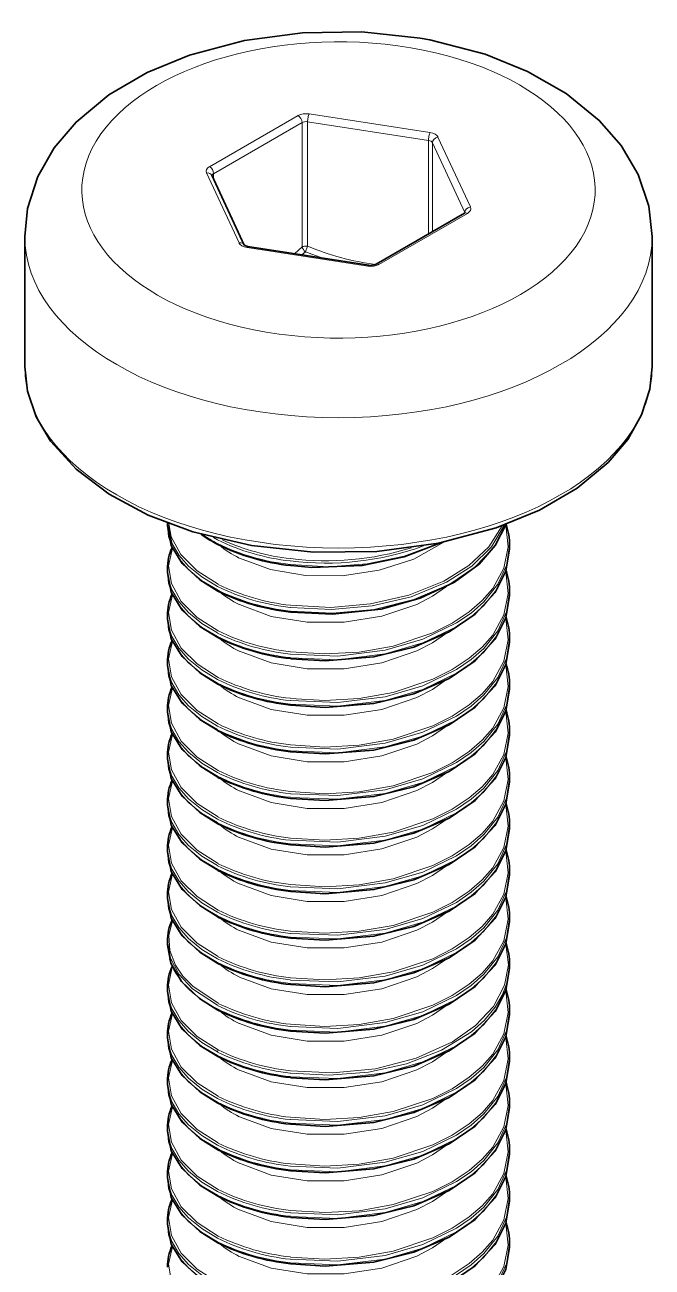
# Model space of a CAD drawing. Extents: x -131 to 1002, y -402 to 783.
# Drawn here: x 717.76 to 723.26, y 695.04 to 705.94 of the extents above; entities that cross this region are included whole.
import ezdxf

# ---------------------------------------------------------------- set-up
doc = ezdxf.new("R2010")
doc.units = 0

msp = doc.modelspace()

# ---------------------------------------------------------------- linework, layer by layer
at = {"color": 7, "lineweight": 13, "ltscale": 0.022392}
for p, q in [((720.152, 705.139), (719.377, 704.691)), ((720.862, 703.834), (721.637, 704.282))]:
    msp.add_line(p, q, dxfattribs=at)
at = {"color": 7, "lineweight": 13, "ltscale": 0.022391}
msp.add_line((720.188, 705.078), (719.412, 704.63), dxfattribs=at)
at = {"color": 7, "lineweight": 13, "ltscale": 0.027277}
for p, q in [((720.188, 703.987), (720.188, 705.078)), ((720.236, 703.994), (720.236, 705.085))]:
    msp.add_line(p, q, dxfattribs=at)
at = {"color": 7, "lineweight": 13, "ltscale": 0.026806}
for p, q in [((721.296, 704.922), (720.236, 705.085)), ((721.309, 704.99), (720.249, 705.154)), ((719.705, 703.983), (720.765, 703.819))]:
    msp.add_line(p, q, dxfattribs=at)
at = {"color": 7, "lineweight": 13, "ltscale": 0.0205}
msp.add_line((721.296, 704.102), (721.296, 704.922), dxfattribs=at)
at = {"color": 7, "lineweight": 13, "ltscale": 0.016861}
for p, q in [((721.615, 704.289), (721.331, 704.901)), ((721.663, 704.338), (721.379, 704.949)), ((719.351, 704.636), (719.635, 704.024))]:
    msp.add_line(p, q, dxfattribs=at)
at = {"color": 7, "lineweight": 13, "ltscale": 0.019479}
msp.add_line((721.331, 704.122), (721.331, 704.901), dxfattribs=at)
at = {"color": 7, "lineweight": 35, "ltscale": 0.016861}
msp.add_line((719.396, 704.616), (719.68, 704.004), dxfattribs=at)
at = {"color": 7, "lineweight": 13, "ltscale": 0.001213}
msp.add_line((719.412, 704.582), (719.412, 704.63), dxfattribs=at)
at = {"color": 7, "lineweight": 35, "ltscale": 0.022391}
msp.add_line((720.837, 703.837), (721.612, 704.284), dxfattribs=at)
at = {"color": 7, "lineweight": 35, "ltscale": 0.000190735}
msp.add_line((721.612, 704.284), (721.618, 704.289), dxfattribs=at)
at = {"color": 7, "lineweight": 35, "ltscale": 0.028578}
msp.add_line((717.757, 702.935), (717.757, 704.078), dxfattribs=at)
at = {"color": 7, "lineweight": 35, "ltscale": 0.026804}
msp.add_line((719.713, 703.992), (720.773, 703.828), dxfattribs=at)
at = {"color": 7, "lineweight": 13, "ltscale": 0.002203}
msp.add_line((720.122, 703.928), (720.188, 703.987), dxfattribs=at)
at = {"color": 7, "lineweight": 13, "ltscale": 0.001325}
msp.add_line((720.236, 703.994), (720.217, 703.945), dxfattribs=at)
at = {"color": 7, "lineweight": 35, "ltscale": 0.028577}
msp.add_line((723.257, 702.935), (723.257, 704.078), dxfattribs=at)
at = {"color": 7, "lineweight": 13, "ltscale": 0.001007}
msp.add_line((720.186, 703.918), (720.217, 703.945), dxfattribs=at)
at = {"color": 7, "lineweight": 13, "ltscale": 0.004038}
msp.add_line((720.369, 703.89), (720.217, 703.945), dxfattribs=at)
at = {"color": 7, "lineweight": 35, "ltscale": 0.000804138}
for p, q in [((719.007, 701.541), (719.007, 701.573)), ((722.007, 701.337), (722.007, 701.369)), ((722.007, 700.928), (722.007, 700.961)), ((719.007, 700.724), (719.007, 700.756)), ((719.007, 700.316), (719.007, 700.348)), ((722.007, 699.704), (722.007, 699.736)), ((722.007, 699.295), (722.007, 699.328)), ((719.007, 698.683), (719.007, 698.715)), ((722.007, 698.071), (722.007, 698.103)), ((719.007, 697.458), (719.007, 697.49)), ((719.007, 697.05), (719.007, 697.082)), ((722.007, 696.438), (722.007, 696.47)), ((722.007, 696.029), (722.007, 696.062)), ((719.007, 695.825), (719.007, 695.857)), ((719.007, 695.417), (719.007, 695.449)), ((722.007, 695.213), (722.007, 695.245))]:
    msp.add_line(p, q, dxfattribs=at)
at = {"color": 7, "lineweight": 13, "ltscale": 0.001047}
msp.add_line((719.447, 701.419), (719.41, 701.439), dxfattribs=at)
at = {"color": 7, "lineweight": 35, "ltscale": 0.000802612}
for p, q in [((719.007, 701.133), (719.007, 701.165)), ((722.007, 700.52), (722.007, 700.552)), ((722.007, 700.112), (722.007, 700.144)), ((719.007, 699.908), (719.007, 699.94)), ((719.007, 699.5), (719.007, 699.532)), ((719.007, 699.091), (719.007, 699.123)), ((722.007, 698.887), (722.007, 698.919)), ((722.007, 698.479), (722.007, 698.511)), ((719.007, 698.275), (719.007, 698.307)), ((719.007, 697.867), (719.007, 697.899)), ((722.007, 697.662), (722.007, 697.695)), ((722.007, 697.254), (722.007, 697.286)), ((722.007, 696.846), (722.007, 696.878)), ((719.007, 696.642), (719.007, 696.674)), ((719.007, 696.234), (719.007, 696.266)), ((722.007, 695.621), (722.007, 695.653))]:
    msp.add_line(p, q, dxfattribs=at)
at = {"color": 7, "lineweight": 35}
for points in [[(717.757, 704.078), (717.781, 704.325), (717.871, 704.604), (718.015, 704.857), (718.206, 705.083), (718.494, 705.321), (718.829, 705.517), (719.2, 705.67), (719.683, 705.798), (720.192, 705.866), (720.711, 705.873), (721.224, 705.818)], [(723.257, 704.078), (723.228, 704.345), (723.135, 704.623), (722.986, 704.876), (722.793, 705.097), (722.502, 705.334), (722.165, 705.526), (721.792, 705.677), (721.308, 705.803), (721.224, 705.818)], [(719.744, 701.369), (719.23, 701.49), (718.839, 701.636), (718.495, 701.82), (718.206, 702.038), (717.983, 702.284), (717.856, 702.499), (717.78, 702.724), (717.757, 702.935)], [(719.744, 701.369), (720.289, 701.31), (720.843, 701.317), (721.383, 701.389), (721.888, 701.524), (722.268, 701.68), (722.599, 701.873), (722.872, 702.098), (723.043, 702.3), (723.165, 702.514), (723.238, 702.741), (723.257, 702.935)], [(719.007, 701.541), (719.041, 701.368), (719.136, 701.212), (719.29, 701.069), (719.45, 700.97)], [(721.976, 701.555), (721.882, 701.368), (721.739, 701.206), (721.525, 701.049), (721.224, 700.907), (720.88, 700.812), (720.453, 700.767), (720.088, 700.785)], [(721.411, 701.395), (721.082, 701.269), (720.715, 701.194), (720.273, 701.177), (720.088, 701.193)], [(722.007, 701.337), (721.975, 701.143), (721.88, 700.956), (721.704, 700.767), (721.476, 700.612), (721.167, 700.479), (720.818, 700.393), (720.39, 700.358), (720.088, 700.376)], [(719.007, 701.133), (719.041, 700.959), (719.136, 700.803), (719.29, 700.66), (719.45, 700.562)], [(722.007, 700.928), (721.975, 700.734), (721.88, 700.548), (721.704, 700.359), (721.476, 700.204), (721.167, 700.07), (720.818, 699.984), (720.39, 699.949), (720.088, 699.968)], [(719.007, 700.724), (719.041, 700.551), (719.136, 700.395), (719.29, 700.252), (719.45, 700.154)], [(722.007, 700.52), (721.975, 700.326), (721.88, 700.14), (721.704, 699.951), (721.476, 699.796), (721.167, 699.662), (720.818, 699.576), (720.39, 699.541), (720.088, 699.56)], [(719.007, 700.316), (719.041, 700.143), (719.136, 699.987), (719.29, 699.844), (719.45, 699.746)], [(722.007, 700.112), (721.975, 699.918), (721.88, 699.732), (721.704, 699.542), (721.476, 699.387), (721.167, 699.254), (720.818, 699.168), (720.39, 699.133), (720.088, 699.152)], [(719.007, 699.908), (719.041, 699.735), (719.136, 699.579), (719.29, 699.436), (719.45, 699.337)], [(722.007, 699.704), (721.975, 699.51), (721.88, 699.323), (721.704, 699.134), (721.476, 698.979), (721.167, 698.846), (720.818, 698.76), (720.39, 698.725), (720.088, 698.743)], [(719.007, 699.5), (719.041, 699.326), (719.136, 699.171), (719.29, 699.027), (719.45, 698.929)], [(722.007, 699.295), (721.975, 699.101), (721.88, 698.915), (721.704, 698.726), (721.476, 698.571), (721.167, 698.437), (720.818, 698.352), (720.39, 698.316), (720.088, 698.335)], [(719.007, 699.091), (719.041, 698.918), (719.136, 698.762), (719.29, 698.619), (719.45, 698.521)], [(722.007, 698.887), (721.975, 698.693), (721.88, 698.507), (721.704, 698.318), (721.476, 698.163), (721.167, 698.029), (720.818, 697.943), (720.39, 697.908), (720.088, 697.927)], [(719.007, 698.683), (719.041, 698.51), (719.136, 698.354), (719.29, 698.211), (719.45, 698.113)], [(722.007, 698.479), (721.975, 698.285), (721.88, 698.099), (721.704, 697.909), (721.476, 697.754), (721.167, 697.621), (720.818, 697.535), (720.39, 697.5), (720.088, 697.519)], [(719.007, 698.275), (719.041, 698.102), (719.136, 697.946), (719.29, 697.803), (719.45, 697.704)], [(722.007, 698.071), (721.975, 697.877), (721.88, 697.69), (721.704, 697.501), (721.476, 697.346), (721.167, 697.213), (720.818, 697.127), (720.39, 697.092), (720.088, 697.11)], [(719.007, 697.867), (719.036, 697.708), (719.13, 697.546), (719.288, 697.396), (719.45, 697.296)], [(722.007, 697.662), (721.975, 697.468), (721.88, 697.282), (721.704, 697.093), (721.476, 696.938), (721.167, 696.804), (720.818, 696.719), (720.39, 696.683), (720.088, 696.702)], [(719.007, 697.458), (719.041, 697.285), (719.136, 697.129), (719.29, 696.986), (719.45, 696.888)], [(722.007, 697.254), (721.975, 697.06), (721.88, 696.874), (721.704, 696.685), (721.476, 696.53), (721.167, 696.396), (720.818, 696.31), (720.39, 696.275), (720.088, 696.294)], [(719.007, 697.05), (719.041, 696.877), (719.136, 696.721), (719.29, 696.578), (719.45, 696.48)], [(722.007, 696.846), (721.975, 696.652), (721.88, 696.466), (721.704, 696.276), (721.476, 696.121), (721.167, 695.988), (720.818, 695.902), (720.39, 695.867), (720.088, 695.886)], [(719.007, 696.642), (719.041, 696.469), (719.136, 696.313), (719.29, 696.17), (719.45, 696.071)], [(722.007, 696.438), (721.975, 696.244), (721.88, 696.057), (721.704, 695.868), (721.476, 695.713), (721.167, 695.58), (720.818, 695.494), (720.39, 695.459), (720.088, 695.477)], [(719.007, 696.234), (719.041, 696.06), (719.136, 695.905), (719.29, 695.761), (719.45, 695.663)], [(722.007, 696.029), (721.975, 695.835), (721.88, 695.649), (721.704, 695.46), (721.476, 695.305), (721.167, 695.171), (720.818, 695.086), (720.39, 695.05), (720.088, 695.069)], [(719.007, 695.825), (719.041, 695.652), (719.136, 695.496), (719.29, 695.353), (719.45, 695.255)], [(722.007, 695.621), (721.975, 695.427), (721.88, 695.241), (721.704, 695.052), (721.476, 694.897), (721.167, 694.763), (720.818, 694.677), (720.39, 694.642), (720.088, 694.661)], [(719.007, 695.417), (719.041, 695.244), (719.136, 695.088), (719.29, 694.945), (719.45, 694.847)], [(722.007, 695.213), (721.975, 695.019), (721.88, 694.833), (721.704, 694.643), (721.476, 694.488), (721.167, 694.355), (720.818, 694.269), (720.39, 694.234), (720.088, 694.253)]]:
    msp.add_lwpolyline(points, dxfattribs=at)
at = {"color": 7, "lineweight": 13}
for points in [[(719.447, 701.011), (719.309, 701.094), (719.192, 701.189), (719.109, 701.283), (719.049, 701.384), (719.007, 701.567)], [(719.446, 700.98), (719.307, 701.063), (719.191, 701.158), (719.107, 701.254), (719.047, 701.357), (719.017, 701.448), (719.007, 701.541)], [(719.453, 701.03), (719.267, 701.148), (719.126, 701.289), (719.041, 701.446), (719.018, 701.563)], [(721.975, 701.555), (721.871, 701.356), (721.702, 701.179), (721.483, 701.031), (721.168, 700.895), (720.819, 700.809), (720.454, 700.775), (720.085, 700.793)], [(721.962, 701.55), (721.848, 701.358), (721.675, 701.189), (721.455, 701.048), (721.144, 700.919), (720.802, 700.839), (720.446, 700.807), (720.085, 700.825)], [(721.974, 701.547), (721.996, 701.358), (721.957, 701.17), (721.859, 700.993), (721.766, 700.886), (721.654, 700.789), (721.503, 700.689), (721.334, 700.604), (720.986, 700.488), (720.689, 700.435), (720.386, 700.418), (720.087, 700.437)], [(721.942, 701.543), (721.824, 701.357), (721.649, 701.194), (721.431, 701.058), (721.124, 700.934), (720.788, 700.857), (720.44, 700.827), (720.087, 700.845)], [(719.638, 701.259), (719.912, 701.158), (720.219, 701.107), (720.539, 701.104), (720.863, 701.152), (721.167, 701.25), (721.431, 701.399)], [(721.386, 701.39), (721.084, 701.277), (720.757, 701.208), (720.419, 701.183), (720.085, 701.202)], [(722.007, 701.369), (721.981, 701.195), (721.904, 701.029), (721.781, 700.875), (721.67, 700.777), (721.542, 700.69), (721.247, 700.547), (720.917, 700.452), (720.501, 700.4), (720.085, 700.417)], [(719.453, 700.622), (719.268, 700.739), (719.128, 700.879), (719.042, 701.035), (719.017, 701.191), (719.051, 701.346)], [(722.007, 701.337), (721.981, 701.163), (721.904, 700.996), (721.781, 700.843), (721.67, 700.745), (721.542, 700.657), (721.247, 700.515), (720.917, 700.419), (720.501, 700.368), (720.085, 700.385)], [(719.447, 700.603), (719.309, 700.686), (719.192, 700.781), (719.107, 700.877), (719.047, 700.98), (719.017, 701.072), (719.007, 701.165)], [(719.446, 700.572), (719.307, 700.654), (719.191, 700.75), (719.107, 700.845), (719.047, 700.948), (719.017, 701.04), (719.007, 701.133)], [(721.974, 701.139), (721.996, 700.949), (721.957, 700.762), (721.859, 700.584), (721.766, 700.478), (721.654, 700.381), (721.503, 700.281), (721.334, 700.196), (720.986, 700.079), (720.689, 700.027), (720.386, 700.01), (720.087, 700.029)], [(719.453, 700.213), (719.268, 700.331), (719.128, 700.47), (719.042, 700.627), (719.017, 700.783), (719.051, 700.938)], [(719.638, 700.851), (719.918, 700.748), (720.231, 700.697), (720.558, 700.697), (720.886, 700.749), (721.193, 700.853), (721.331, 700.925), (721.455, 701.009)], [(722.007, 700.961), (721.981, 700.787), (721.904, 700.62), (721.781, 700.467), (721.67, 700.369), (721.542, 700.281), (721.247, 700.139), (720.917, 700.043), (720.501, 699.992), (720.085, 700.009)], [(722.007, 700.928), (721.981, 700.755), (721.904, 700.588), (721.781, 700.435), (721.67, 700.337), (721.542, 700.249), (721.247, 700.107), (720.917, 700.011), (720.501, 699.96), (720.085, 699.977)], [(719.447, 700.195), (719.309, 700.278), (719.192, 700.373), (719.107, 700.469), (719.047, 700.572), (719.017, 700.663), (719.007, 700.756)], [(719.446, 700.163), (719.307, 700.246), (719.191, 700.341), (719.107, 700.437), (719.047, 700.54), (719.017, 700.631), (719.007, 700.724)], [(721.974, 700.73), (721.996, 700.541), (721.957, 700.354), (721.859, 700.176), (721.766, 700.07), (721.654, 699.972), (721.503, 699.872), (721.334, 699.787), (720.986, 699.671), (720.689, 699.619), (720.386, 699.602), (720.087, 699.621)], [(719.453, 699.805), (719.268, 699.923), (719.128, 700.062), (719.042, 700.218), (719.017, 700.375), (719.051, 700.53)], [(719.638, 700.443), (719.918, 700.34), (720.231, 700.289), (720.558, 700.289), (720.886, 700.341), (721.193, 700.445), (721.331, 700.517), (721.455, 700.601)], [(722.007, 700.552), (721.981, 700.379), (721.904, 700.212), (721.781, 700.059), (721.67, 699.961), (721.542, 699.873), (721.247, 699.731), (720.917, 699.635), (720.501, 699.584), (720.085, 699.601)], [(722.007, 700.52), (721.981, 700.346), (721.904, 700.18), (721.781, 700.027), (721.67, 699.929), (721.542, 699.841), (721.247, 699.698), (720.917, 699.603), (720.501, 699.552), (720.085, 699.569)], [(719.447, 699.786), (719.309, 699.869), (719.192, 699.964), (719.107, 700.061), (719.047, 700.164), (719.017, 700.255), (719.007, 700.348)], [(719.446, 699.755), (719.307, 699.838), (719.191, 699.933), (719.107, 700.029), (719.047, 700.132), (719.017, 700.223), (719.007, 700.316)], [(721.974, 700.322), (721.996, 700.133), (721.957, 699.945), (721.859, 699.768), (721.766, 699.661), (721.654, 699.564), (721.503, 699.464), (721.334, 699.379), (720.986, 699.263), (720.689, 699.21), (720.386, 699.193), (720.087, 699.212)], [(719.638, 700.034), (719.918, 699.932), (720.231, 699.881), (720.558, 699.881), (720.886, 699.932), (721.193, 700.037), (721.331, 700.108), (721.455, 700.193)], [(719.453, 699.397), (719.268, 699.514), (719.128, 699.654), (719.042, 699.81), (719.017, 699.966), (719.051, 700.122)], [(722.007, 700.144), (721.981, 699.97), (721.904, 699.804), (721.781, 699.651), (721.67, 699.553), (721.542, 699.465), (721.247, 699.322), (720.917, 699.227), (720.501, 699.176), (720.085, 699.192)], [(722.007, 700.112), (721.981, 699.938), (721.904, 699.772), (721.781, 699.619), (721.67, 699.521), (721.542, 699.433), (721.247, 699.29), (720.917, 699.195), (720.501, 699.144), (720.085, 699.16)], [(719.447, 699.378), (719.309, 699.461), (719.192, 699.556), (719.107, 699.652), (719.047, 699.755), (719.017, 699.847), (719.007, 699.94)], [(719.446, 699.347), (719.307, 699.43), (719.191, 699.525), (719.107, 699.621), (719.047, 699.724), (719.017, 699.815), (719.007, 699.908)], [(721.974, 699.914), (721.996, 699.725), (721.957, 699.537), (721.859, 699.36), (721.766, 699.253), (721.654, 699.156), (721.503, 699.056), (721.334, 698.971), (720.986, 698.855), (720.689, 698.802), (720.386, 698.785), (720.087, 698.804)], [(719.638, 699.626), (719.918, 699.524), (720.231, 699.473), (720.558, 699.473), (720.886, 699.524), (721.193, 699.628), (721.331, 699.7), (721.455, 699.785)], [(722.007, 699.736), (721.981, 699.562), (721.904, 699.396), (721.781, 699.242), (721.67, 699.144), (721.542, 699.057), (721.247, 698.914), (720.917, 698.819), (720.501, 698.767), (720.085, 698.784)], [(719.453, 698.989), (719.268, 699.106), (719.128, 699.246), (719.042, 699.402), (719.017, 699.558), (719.051, 699.713)], [(722.007, 699.704), (721.981, 699.53), (721.904, 699.363), (721.781, 699.21), (721.67, 699.112), (721.542, 699.024), (721.247, 698.882), (720.917, 698.786), (720.501, 698.735), (720.085, 698.752)], [(719.447, 698.97), (719.309, 699.053), (719.192, 699.148), (719.107, 699.244), (719.047, 699.347), (719.017, 699.439), (719.007, 699.532)], [(719.446, 698.939), (719.307, 699.021), (719.191, 699.117), (719.107, 699.212), (719.047, 699.315), (719.017, 699.407), (719.007, 699.5)], [(721.974, 699.506), (721.996, 699.316), (721.957, 699.129), (721.859, 698.951), (721.766, 698.845), (721.654, 698.748), (721.503, 698.648), (721.334, 698.563), (720.986, 698.446), (720.689, 698.394), (720.386, 698.377), (720.087, 698.396)], [(719.453, 698.58), (719.268, 698.698), (719.128, 698.837), (719.042, 698.994), (719.017, 699.15), (719.051, 699.305)], [(719.638, 699.218), (719.918, 699.115), (720.231, 699.064), (720.558, 699.064), (720.886, 699.116), (721.193, 699.22), (721.331, 699.292), (721.455, 699.376)], [(722.007, 699.328), (721.981, 699.154), (721.904, 698.987), (721.781, 698.834), (721.67, 698.736), (721.542, 698.648), (721.247, 698.506), (720.917, 698.41), (720.501, 698.359), (720.085, 698.376)], [(722.007, 699.295), (721.981, 699.122), (721.904, 698.955), (721.781, 698.802), (721.67, 698.704), (721.542, 698.616), (721.247, 698.474), (720.917, 698.378), (720.501, 698.327), (720.085, 698.344)], [(719.447, 698.562), (719.309, 698.645), (719.192, 698.74), (719.107, 698.836), (719.047, 698.939), (719.017, 699.03), (719.007, 699.123)], [(719.446, 698.53), (719.307, 698.613), (719.191, 698.708), (719.107, 698.804), (719.047, 698.907), (719.017, 698.998), (719.007, 699.091)], [(721.974, 699.097), (721.996, 698.908), (721.957, 698.721), (721.859, 698.543), (721.766, 698.437), (721.654, 698.339), (721.503, 698.239), (721.334, 698.154), (720.986, 698.038), (720.689, 697.986), (720.386, 697.969), (720.087, 697.988)], [(719.453, 698.172), (719.268, 698.29), (719.128, 698.429), (719.042, 698.585), (719.017, 698.742), (719.051, 698.897)], [(719.638, 698.81), (719.918, 698.707), (720.231, 698.656), (720.558, 698.656), (720.886, 698.708), (721.193, 698.812), (721.331, 698.884), (721.455, 698.968)], [(722.007, 698.919), (721.981, 698.746), (721.904, 698.579), (721.781, 698.426), (721.67, 698.328), (721.542, 698.24), (721.247, 698.098), (720.917, 698.002), (720.501, 697.951), (720.085, 697.968)], [(722.007, 698.887), (721.981, 698.713), (721.904, 698.547), (721.781, 698.394), (721.67, 698.296), (721.542, 698.208), (721.247, 698.065), (720.917, 697.97), (720.501, 697.919), (720.085, 697.936)], [(719.447, 698.154), (719.309, 698.236), (719.192, 698.331), (719.107, 698.428), (719.047, 698.531), (719.017, 698.622), (719.007, 698.715)], [(719.446, 698.122), (719.307, 698.205), (719.191, 698.3), (719.107, 698.396), (719.047, 698.499), (719.017, 698.59), (719.007, 698.683)], [(721.974, 698.689), (721.996, 698.5), (721.957, 698.312), (721.859, 698.135), (721.766, 698.028), (721.654, 697.931), (721.503, 697.831), (721.334, 697.746), (720.986, 697.63), (720.689, 697.577), (720.386, 697.56), (720.087, 697.579)], [(719.638, 698.401), (719.918, 698.299), (720.231, 698.248), (720.558, 698.248), (720.886, 698.299), (721.193, 698.404), (721.331, 698.475), (721.455, 698.56)], [(719.453, 697.764), (719.268, 697.881), (719.128, 698.021), (719.042, 698.177), (719.017, 698.333), (719.051, 698.489)], [(722.007, 698.511), (721.981, 698.337), (721.904, 698.171), (721.781, 698.018), (721.67, 697.92), (721.542, 697.832), (721.247, 697.689), (720.917, 697.594), (720.501, 697.543), (720.085, 697.559)], [(722.007, 698.479), (721.981, 698.305), (721.904, 698.139), (721.781, 697.986), (721.67, 697.888), (721.542, 697.8), (721.247, 697.657), (720.917, 697.562), (720.501, 697.511), (720.085, 697.527)], [(719.447, 697.745), (719.309, 697.828), (719.192, 697.923), (719.107, 698.019), (719.047, 698.122), (719.017, 698.214), (719.007, 698.307)], [(719.446, 697.714), (719.307, 697.797), (719.191, 697.892), (719.107, 697.988), (719.047, 698.091), (719.017, 698.182), (719.007, 698.275)], [(721.974, 698.281), (721.996, 698.092), (721.957, 697.904), (721.859, 697.727), (721.766, 697.62), (721.654, 697.523), (721.503, 697.423), (721.334, 697.338), (720.986, 697.222), (720.689, 697.169), (720.386, 697.152), (720.087, 697.171)], [(719.638, 697.993), (719.918, 697.891), (720.231, 697.84), (720.558, 697.84), (720.886, 697.891), (721.193, 697.995), (721.331, 698.067), (721.455, 698.152)], [(722.007, 698.103), (721.981, 697.929), (721.904, 697.763), (721.781, 697.609), (721.67, 697.511), (721.542, 697.424), (721.247, 697.281), (720.917, 697.186), (720.501, 697.134), (720.085, 697.151)], [(719.051, 698.08), (719.019, 697.949), (719.028, 697.817), (719.078, 697.688), (719.143, 697.593), (719.229, 697.506), (719.453, 697.356)], [(722.007, 698.071), (721.981, 697.897), (721.904, 697.73), (721.781, 697.577), (721.67, 697.479), (721.542, 697.391), (721.247, 697.249), (720.917, 697.154), (720.501, 697.102), (720.085, 697.119)], [(719.007, 697.899), (719.033, 697.751), (719.108, 697.61), (719.227, 697.482), (719.447, 697.337)], [(720.087, 696.763), (720.458, 696.745), (720.832, 696.781), (721.189, 696.873), (721.508, 697.017), (721.709, 697.159), (721.865, 697.327), (721.963, 697.513), (721.997, 697.692), (721.974, 697.873)], [(719.453, 696.947), (719.269, 697.065), (719.128, 697.204), (719.042, 697.36), (719.017, 697.516), (719.05, 697.672)], [(719.638, 697.585), (719.918, 697.482), (720.231, 697.431), (720.558, 697.431), (720.886, 697.483), (721.193, 697.587), (721.331, 697.659), (721.455, 697.743)], [(720.085, 696.743), (720.426, 696.724), (720.771, 696.752), (721.104, 696.825), (721.41, 696.943), (721.673, 697.105), (721.788, 697.208), (721.881, 697.321), (721.943, 697.426), (721.985, 697.536), (722.007, 697.695)], [(722.007, 697.662), (721.981, 697.489), (721.904, 697.322), (721.781, 697.169), (721.67, 697.071), (721.542, 696.983), (721.247, 696.841), (720.917, 696.745), (720.501, 696.694), (720.085, 696.711)], [(719.447, 696.929), (719.309, 697.012), (719.192, 697.107), (719.107, 697.203), (719.047, 697.306), (719.017, 697.397), (719.007, 697.49)], [(719.446, 696.897), (719.307, 696.98), (719.191, 697.075), (719.107, 697.171), (719.047, 697.274), (719.017, 697.365), (719.007, 697.458)], [(721.974, 697.464), (721.996, 697.275), (721.957, 697.088), (721.859, 696.91), (721.766, 696.804), (721.654, 696.706), (721.503, 696.606), (721.334, 696.521), (720.986, 696.405), (720.689, 696.353), (720.386, 696.336), (720.087, 696.355)], [(719.638, 697.177), (719.918, 697.074), (720.231, 697.023), (720.558, 697.023), (720.886, 697.075), (721.193, 697.179), (721.331, 697.251), (721.455, 697.335)], [(719.453, 696.539), (719.268, 696.657), (719.128, 696.796), (719.042, 696.952), (719.017, 697.109), (719.051, 697.264)], [(722.007, 697.286), (721.981, 697.113), (721.904, 696.946), (721.781, 696.793), (721.67, 696.695), (721.542, 696.607), (721.247, 696.465), (720.917, 696.369), (720.501, 696.318), (720.085, 696.335)], [(722.007, 697.254), (721.981, 697.08), (721.904, 696.914), (721.781, 696.761), (721.67, 696.663), (721.542, 696.575), (721.247, 696.432), (720.917, 696.337), (720.501, 696.286), (720.085, 696.303)], [(719.447, 696.521), (719.309, 696.603), (719.192, 696.698), (719.107, 696.795), (719.047, 696.898), (719.017, 696.989), (719.007, 697.082)], [(719.446, 696.489), (719.307, 696.572), (719.191, 696.667), (719.107, 696.763), (719.047, 696.866), (719.017, 696.957), (719.007, 697.05)], [(721.974, 697.056), (721.996, 696.867), (721.957, 696.679), (721.859, 696.502), (721.766, 696.395), (721.654, 696.298), (721.503, 696.198), (721.334, 696.113), (720.986, 695.997), (720.689, 695.944), (720.386, 695.927), (720.087, 695.946)], [(719.638, 696.768), (719.918, 696.666), (720.231, 696.615), (720.558, 696.615), (720.886, 696.666), (721.193, 696.771), (721.331, 696.842), (721.455, 696.927)], [(719.453, 696.131), (719.268, 696.248), (719.128, 696.388), (719.042, 696.544), (719.017, 696.7), (719.051, 696.856)], [(722.007, 696.878), (721.981, 696.704), (721.904, 696.538), (721.781, 696.385), (721.67, 696.287), (721.542, 696.199), (721.247, 696.056), (720.917, 695.961), (720.501, 695.91), (720.085, 695.927)], [(722.007, 696.846), (721.981, 696.672), (721.904, 696.506), (721.781, 696.353), (721.67, 696.255), (721.542, 696.167), (721.247, 696.024), (720.917, 695.929), (720.501, 695.878), (720.085, 695.894)], [(719.447, 696.112), (719.309, 696.195), (719.192, 696.29), (719.107, 696.386), (719.047, 696.49), (719.017, 696.581), (719.007, 696.674)], [(719.446, 696.081), (719.307, 696.164), (719.191, 696.259), (719.107, 696.355), (719.047, 696.458), (719.017, 696.549), (719.007, 696.642)], [(721.974, 696.648), (721.996, 696.459), (721.957, 696.271), (721.859, 696.094), (721.766, 695.987), (721.654, 695.89), (721.503, 695.79), (721.334, 695.705), (720.986, 695.589), (720.689, 695.536), (720.386, 695.519), (720.087, 695.538)], [(719.638, 696.36), (719.918, 696.258), (720.231, 696.207), (720.558, 696.207), (720.886, 696.258), (721.193, 696.362), (721.331, 696.434), (721.455, 696.519)], [(722.007, 696.47), (721.981, 696.296), (721.904, 696.13), (721.781, 695.976), (721.67, 695.878), (721.542, 695.791), (721.247, 695.648), (720.917, 695.553), (720.501, 695.501), (720.085, 695.518)], [(719.453, 695.723), (719.268, 695.84), (719.128, 695.98), (719.042, 696.136), (719.017, 696.292), (719.051, 696.448)], [(722.007, 696.438), (721.981, 696.264), (721.904, 696.097), (721.781, 695.944), (721.67, 695.846), (721.542, 695.758), (721.247, 695.616), (720.917, 695.521), (720.501, 695.469), (720.085, 695.486)], [(719.447, 695.704), (719.309, 695.787), (719.192, 695.882), (719.107, 695.978), (719.047, 696.081), (719.017, 696.173), (719.007, 696.266)], [(719.446, 695.673), (719.307, 695.755), (719.191, 695.851), (719.107, 695.947), (719.047, 696.049), (719.017, 696.141), (719.007, 696.234)], [(721.974, 696.24), (721.996, 696.051), (721.957, 695.863), (721.859, 695.685), (721.766, 695.579), (721.654, 695.482), (721.503, 695.382), (721.334, 695.297), (720.986, 695.18), (720.689, 695.128), (720.386, 695.111), (720.087, 695.13)], [(719.453, 695.314), (719.268, 695.432), (719.128, 695.571), (719.042, 695.728), (719.017, 695.884), (719.051, 696.039)], [(719.638, 695.952), (719.918, 695.849), (720.231, 695.798), (720.558, 695.798), (720.886, 695.85), (721.193, 695.954), (721.331, 696.026), (721.455, 696.11)], [(722.007, 696.062), (721.981, 695.888), (721.904, 695.721), (721.781, 695.568), (721.67, 695.47), (721.542, 695.382), (721.247, 695.24), (720.917, 695.144), (720.501, 695.093), (720.085, 695.11)], [(722.007, 696.029), (721.981, 695.856), (721.904, 695.689), (721.781, 695.536), (721.67, 695.438), (721.542, 695.35), (721.247, 695.208), (720.917, 695.112), (720.501, 695.061), (720.085, 695.078)], [(719.447, 695.296), (719.309, 695.379), (719.192, 695.474), (719.107, 695.57), (719.047, 695.673), (719.017, 695.764), (719.007, 695.857)], [(719.446, 695.264), (719.307, 695.347), (719.191, 695.442), (719.107, 695.538), (719.047, 695.641), (719.017, 695.732), (719.007, 695.825)], [(721.974, 695.831), (721.996, 695.642), (721.957, 695.455), (721.859, 695.277), (721.766, 695.171), (721.654, 695.073), (721.503, 694.973), (721.334, 694.888), (720.986, 694.772), (720.689, 694.72), (720.386, 694.703), (720.087, 694.722)], [(719.638, 695.544), (719.918, 695.441), (720.231, 695.39), (720.558, 695.39), (720.886, 695.442), (721.193, 695.546), (721.331, 695.618), (721.455, 695.702)], [(719.453, 694.906), (719.268, 695.024), (719.128, 695.163), (719.042, 695.319), (719.017, 695.476), (719.051, 695.631)], [(722.007, 695.653), (721.981, 695.48), (721.904, 695.313), (721.781, 695.16), (721.67, 695.062), (721.542, 694.974), (721.247, 694.832), (720.917, 694.736), (720.501, 694.685), (720.085, 694.702)], [(722.007, 695.621), (721.981, 695.447), (721.904, 695.281), (721.781, 695.128), (721.67, 695.03), (721.542, 694.942), (721.247, 694.799), (720.917, 694.704), (720.501, 694.653), (720.085, 694.67)], [(719.447, 694.888), (719.309, 694.97), (719.192, 695.065), (719.107, 695.162), (719.047, 695.265), (719.017, 695.356), (719.007, 695.449)], [(719.446, 694.856), (719.307, 694.939), (719.191, 695.034), (719.107, 695.13), (719.047, 695.233), (719.017, 695.324), (719.007, 695.417)], [(721.974, 695.423), (721.996, 695.234), (721.957, 695.046), (721.859, 694.869), (721.766, 694.762), (721.654, 694.665), (721.503, 694.565), (721.334, 694.48), (720.986, 694.364), (720.689, 694.311), (720.386, 694.294), (720.087, 694.313)], [(719.638, 695.135), (719.918, 695.033), (720.231, 694.982), (720.558, 694.982), (720.886, 695.033), (721.193, 695.138), (721.331, 695.209), (721.455, 695.294)], [(719.453, 694.498), (719.268, 694.615), (719.128, 694.755), (719.042, 694.911), (719.017, 695.067), (719.051, 695.223)], [(722.007, 695.245), (721.981, 695.071), (721.904, 694.905), (721.781, 694.752), (721.67, 694.654), (721.542, 694.566), (721.247, 694.423), (720.917, 694.328), (720.501, 694.277), (720.085, 694.293)], [(722.007, 695.213), (721.981, 695.039), (721.904, 694.873), (721.781, 694.72), (721.67, 694.622), (721.542, 694.534), (721.247, 694.391), (720.917, 694.296), (720.501, 694.245), (720.085, 694.261)]]:
    msp.add_lwpolyline(points, dxfattribs=at)
at = {"color": 7, "lineweight": 35}
for centre, radius, start, end in [((719.719, 704.056), 0.0644, 232.3851, 264.9944), ((720.791, 703.932), 0.106, 259.8785, 295.2989), ((721.399, 701.367), 0.608, 0.122, 18.0173), ((720.002, 702.457), 1.212, 234.6943, 242.9032), ((720.293, 703.101), 1.919, 243.9265, 263.8541), ((719.471, 701.162), 0.464, 155.8032, 179.695), ((721.399, 700.959), 0.608, 0.1242, 18.1502), ((719.471, 700.754), 0.464, 155.8032, 179.695), ((720.293, 702.693), 1.919, 243.9265, 263.8541), ((721.399, 700.551), 0.608, 0.1242, 18.1502), ((719.471, 700.346), 0.464, 155.8032, 179.695), ((720.293, 702.285), 1.919, 243.9265, 263.8541), ((721.399, 700.143), 0.608, 0.1242, 18.1502), ((719.471, 699.938), 0.464, 155.8032, 179.695), ((720.293, 701.877), 1.919, 243.9265, 263.8541), ((721.399, 699.734), 0.608, 0.1242, 18.1502), ((720.293, 701.468), 1.919, 243.9265, 263.8541), ((719.471, 699.529), 0.464, 155.8032, 179.695), ((721.399, 699.326), 0.608, 0.1242, 18.1502), ((719.471, 699.121), 0.464, 155.8032, 179.695), ((720.293, 701.06), 1.919, 243.9265, 263.8541), ((721.399, 698.918), 0.608, 0.1242, 18.1502), ((719.471, 698.713), 0.464, 155.8032, 179.695), ((720.293, 700.652), 1.919, 243.9265, 263.8541), ((721.399, 698.51), 0.608, 0.1242, 18.1502), ((719.471, 698.304), 0.464, 155.8032, 179.695), ((720.293, 700.244), 1.919, 243.9265, 263.8541), ((721.399, 698.102), 0.608, 0.1242, 18.1502), ((720.293, 699.835), 1.919, 243.9265, 263.8541), ((719.472, 697.896), 0.465, 155.7955, 179.6886), ((721.398, 697.693), 0.609, 0.1368, 18.1357), ((719.471, 697.488), 0.464, 155.7855, 179.6943), ((720.293, 699.427), 1.919, 243.9265, 263.8541), ((721.399, 697.285), 0.608, 0.1242, 18.1502), ((719.471, 697.08), 0.464, 155.8032, 179.695), ((720.293, 699.019), 1.919, 243.9265, 263.8541), ((721.399, 696.877), 0.608, 0.1242, 18.1502), ((719.471, 696.672), 0.464, 155.8032, 179.695), ((720.293, 698.611), 1.919, 243.9265, 263.8541), ((721.399, 696.469), 0.608, 0.1242, 18.1502), ((720.293, 698.202), 1.919, 243.9265, 263.8541), ((719.471, 696.263), 0.464, 155.8032, 179.695), ((721.399, 696.06), 0.608, 0.1242, 18.1502), ((719.471, 695.855), 0.464, 155.8032, 179.695), ((720.293, 697.794), 1.919, 243.9265, 263.8541), ((721.399, 695.652), 0.608, 0.1242, 18.1502), ((719.471, 695.447), 0.464, 155.8032, 179.695), ((720.293, 697.386), 1.919, 243.9265, 263.8541), ((721.399, 695.244), 0.608, 0.1242, 18.1502), ((719.471, 695.039), 0.464, 155.8032, 179.695), ((720.293, 696.978), 1.919, 243.9265, 263.8541)]:
    msp.add_arc(centre, radius, start, end, dxfattribs=at)
at = {"color": 7, "lineweight": 13}
for centre, radius, start, end in [((720.284, 704.024), 0.104, 200.8028, 229.2229), ((721.14, 706.152), 2.339, 247.2735, 262.4312), ((720.012, 702.49), 1.239, 235.8968, 242.8094), ((720.292, 703.116), 1.925, 243.9116, 263.8226), ((720.293, 703.149), 1.926, 243.9366, 263.7988), ((720.044, 702.086), 0.921, 230.6561, 243.8033), ((720.302, 703.193), 1.951, 245.4206, 263.6606), ((720.398, 703.716), 2.501, 262.7957, 289.9937), ((720.397, 703.749), 2.514, 262.9125, 287.3881), ((720.292, 702.708), 1.925, 243.9116, 263.8226), ((720.292, 702.742), 1.927, 243.9658, 263.8167), ((720.293, 702.747), 1.913, 243.9557, 263.8139), ((720.044, 701.678), 0.921, 230.6561, 243.8033), ((720.293, 702.339), 1.913, 243.9557, 263.8139), ((720.292, 702.3), 1.925, 243.9116, 263.8226), ((720.292, 702.333), 1.927, 243.9658, 263.8167), ((720.044, 701.269), 0.921, 230.6561, 243.8033), ((720.292, 701.925), 1.927, 243.9658, 263.8167), ((720.293, 701.931), 1.913, 243.9557, 263.8139), ((720.292, 701.892), 1.925, 243.9116, 263.8226), ((720.044, 700.861), 0.921, 230.6561, 243.8033), ((720.292, 701.483), 1.925, 243.9116, 263.8226), ((720.293, 701.516), 1.926, 243.9366, 263.7988), ((720.293, 701.523), 1.913, 243.9557, 263.8139), ((720.044, 700.453), 0.921, 230.6561, 243.8033), ((720.292, 701.075), 1.925, 243.9116, 263.8226), ((720.292, 701.109), 1.927, 243.9604, 263.8135), ((720.293, 701.114), 1.913, 243.9557, 263.8139), ((720.044, 700.045), 0.921, 230.6561, 243.8033), ((720.293, 700.699), 1.926, 243.9366, 263.7988), ((720.293, 700.706), 1.913, 243.9557, 263.8139), ((720.292, 700.667), 1.925, 243.9116, 263.8226), ((720.044, 699.636), 0.921, 230.6561, 243.8033), ((720.292, 700.292), 1.927, 243.9658, 263.8167), ((720.293, 700.298), 1.913, 243.9557, 263.8139), ((720.292, 700.259), 1.925, 243.9116, 263.8226), ((720.044, 699.228), 0.921, 230.6561, 243.8033), ((720.292, 699.85), 1.925, 243.9116, 263.8226), ((720.292, 699.884), 1.927, 243.9658, 263.8167), ((720.293, 699.89), 1.913, 243.9557, 263.8139), ((720.044, 698.82), 0.921, 230.6561, 243.8033), ((720.292, 699.442), 1.925, 243.9116, 263.8226), ((720.292, 699.476), 1.927, 243.9658, 263.8167), ((720.293, 699.481), 1.913, 243.9557, 263.8139), ((720.044, 698.412), 0.921, 230.6561, 243.8033), ((720.292, 699.067), 1.927, 243.9604, 263.8135), ((720.293, 699.073), 1.913, 243.9557, 263.8139), ((720.292, 699.034), 1.925, 243.9116, 263.8226), ((720.044, 698.003), 0.921, 230.6561, 243.8033), ((719.477, 696.929), 0.0301, 141.6378, 179.8115), ((720.292, 698.659), 1.927, 243.9657, 263.8167), ((720.293, 698.665), 1.913, 243.9557, 263.8139), ((720.292, 698.626), 1.925, 243.9116, 263.8226), ((720.044, 697.595), 0.921, 230.6561, 243.8033), ((720.292, 698.217), 1.925, 243.9116, 263.8226), ((720.292, 698.251), 1.927, 243.9658, 263.8167), ((720.293, 698.257), 1.913, 243.9557, 263.8139), ((720.044, 697.187), 0.921, 230.6561, 243.8033), ((720.292, 697.809), 1.925, 243.9116, 263.8226), ((720.293, 697.841), 1.926, 243.9366, 263.7988), ((720.293, 697.848), 1.913, 243.9557, 263.8139), ((720.044, 696.779), 0.921, 230.6561, 243.8033), ((720.292, 697.435), 1.927, 243.9658, 263.8167), ((720.293, 697.44), 1.913, 243.9557, 263.8139), ((720.292, 697.401), 1.925, 243.9116, 263.8226), ((720.044, 696.37), 0.921, 230.6561, 243.8033), ((720.292, 697.026), 1.927, 243.9658, 263.8167), ((720.293, 697.032), 1.913, 243.9557, 263.8139), ((720.292, 696.993), 1.925, 243.9116, 263.8226), ((720.044, 695.962), 0.921, 230.6561, 243.8033)]:
    msp.add_arc(centre, radius, start, end, dxfattribs=at)
for centre, major_axis, ratio, start_param, end_param in [((720.507, 704.487), (2.25, 0), 0.57735, 1.285398, 7.568583), ((720.223, 705.098), (0.1, 0), 0.57735, 1.308997, 2.356194), ((720.152, 705.098), (-0.025, 0.0433), 0.57735, 3.926991, 5.497787), ((720.223, 705.058), (0.05, 0), 0.57735, 1.308997, 2.356194), ((720.249, 705.113), (0.0076, 0.0494), 0.211325, 0.631914, 2.202711), ((721.309, 704.949), (0.0076, 0.0494), 0.211325, 0.631914, 2.202711), ((721.283, 704.935), (0.1, 0), 0.57735, 0.261799, 1.308997), ((721.283, 704.894), (0.05, 0), 0.57735, 0.261799, 1.308997), ((721.379, 704.909), (0.0453, 0.0211), 0.788675, 1.219917, 2.790713), ((719.447, 704.651), (0.1, 0), 0.57735, 2.356194, 3.403392), ((719.351, 704.595), (-0.0453, -0.0211), 0.788675, 3.141471, 4.36151), ((719.377, 704.651), (-0.025, 0.0433), 0.57735, 3.926991, 5.497787), ((719.447, 704.61), (0.05, 0), 0.57735, 2.356194, 3.043192), ((721.663, 704.297), (0.0453, 0.0211), 0.788675, 1.219917, 2.790713), ((721.567, 704.323), (0.1, 0), 0.57735, 5.497787, 6.544985), ((721.637, 704.241), (0.025, -0.0433), 0.57735, 2.356194, 3.141593), ((720.507, 704.078), (2.75, 0), 0.57735, 3.141622, 6.283214), ((719.635, 703.983), (-0.0453, -0.0211), 0.788675, 3.141471, 4.36151), ((719.731, 704.039), (0.1, 0), 0.57735, 3.403392, 4.45059), ((719.705, 703.942), (-0.0076, -0.0494), 0.211325, 3.141593, 3.773507), ((720.223, 703.966), (0.05, 0), 0.57735, 1.308997, 2.356194), ((720.791, 703.875), (0.1, 0), 0.57735, 4.45059, 5.497787), ((720.765, 703.778), (-0.0076, -0.0494), 0.211325, 3.141593, 3.773507), ((720.862, 703.793), (0.025, -0.0433), 0.57735, 2.356194, 3.141593), ((720.507, 702.935), (2.75, 0), 0.57735, 3.141622, 6.283214), ((720.386, 697.871), (1.379, 0.007), 0.557706, 3.30242, 3.95926)]:
    msp.add_ellipse(centre, major_axis=major_axis, ratio=ratio, start_param=start_param, end_param=end_param, dxfattribs=at)

doc.saveas('drawing.dxf')
